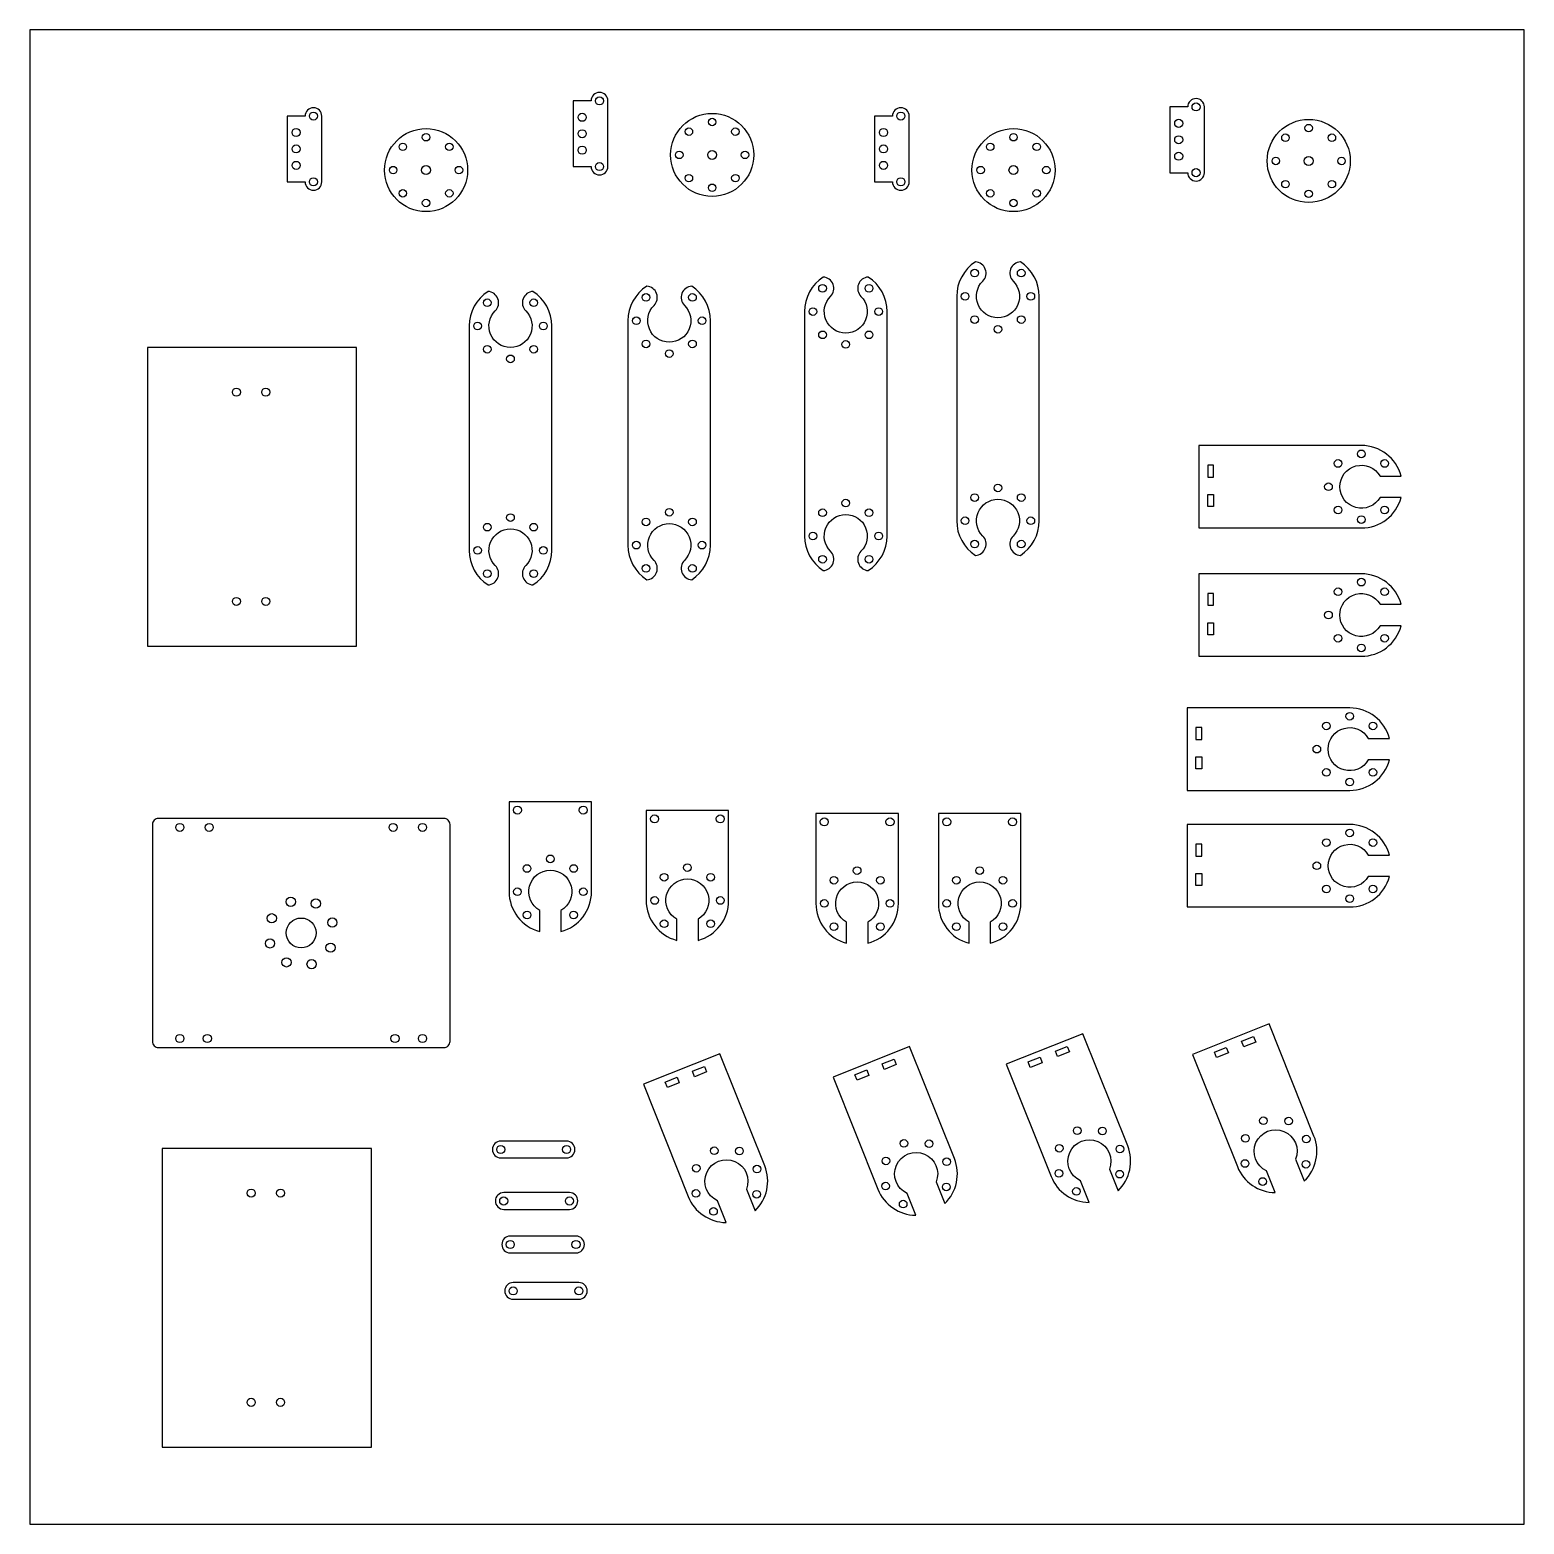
# Model space of a CAD drawing. Header units: millimetres. Extents: x 0 to 500, y 0 to 500.
import ezdxf

# ---------------------------------------------------------------- set-up
doc = ezdxf.new("R2010")
doc.units = ezdxf.units.MM
for name, color, linetype in [('big', 3, 'Continuous'), ('out', 5, 'Continuous'), ('small', 1, 'Continuous')]:
    doc.layers.add(name, color=color, linetype=linetype)

msp = doc.modelspace()

# ---------------------------------------------------------------- linework, layer by layer
msp.add_lwpolyline([(0, 0), (500, 0), (500, 500), (0, 500)], close=True)
at = {"layer": 'big'}
msp.add_circle((90.78, 197.81), 5, dxfattribs=at)
at = {"layer": 'out'}
for points in [[(187.81, 454.25, 1), (193.41, 454.25), (193.41, 476.25, 1), (187.81, 476.25), (181.81, 476.25), (181.81, 454.25)], [(387.42, 452.22, 1), (393.02, 452.22), (393.02, 474.22, 1), (387.42, 474.22), (381.42, 474.22), (381.42, 452.22)], [(92.08, 449.16, 1), (97.68, 449.16), (97.68, 471.16, 1), (92.08, 471.16), (86.08, 471.16), (86.08, 449.16)], [(288.64, 449.16, 1), (294.24, 449.16), (294.24, 471.16, 1), (288.64, 471.16), (282.64, 471.16), (282.64, 449.16)], [(451.78, 350.72), (458.86, 350.72, 0.33892), (445.54, 360.93), (391.11, 360.93), (391.11, 333.33), (445.54, 333.33, 0.33892), (458.86, 343.53), (451.78, 343.53, -3.73536)], [(451.78, 307.8), (458.86, 307.8, 0.33892), (445.54, 318), (391.11, 318), (391.11, 290.4), (445.54, 290.4, 0.33892), (458.86, 300.6), (451.78, 300.6, -3.73536)], [(447.87, 262.92), (454.96, 262.92, 0.33892), (441.64, 273.12), (387.2, 273.12), (387.2, 245.52), (441.64, 245.52, 0.33892), (454.96, 255.72), (447.87, 255.72, -3.73536)], [(177.7, 205.34), (177.7, 198.27, 0.339885), (187.95, 211.61), (187.95, 241.67), (160.35, 241.67), (160.35, 211.61, 0.339885), (170.59, 198.27), (170.59, 205.34, -3.791326)], [(42.98, 236.13, 0.414214), (40.98, 234.13), (40.98, 161.5, 0.414214), (42.98, 159.5), (138.58, 159.5, 0.414214), (140.58, 161.5), (140.58, 234.13, 0.414214), (138.58, 236.13)], [(223.57, 202.42), (223.57, 195.34, 0.339885), (233.82, 208.68), (233.82, 238.75), (206.22, 238.75), (206.22, 208.68, 0.339885), (216.47, 195.34), (216.47, 202.42, -3.791326)], [(280.37, 201.42), (280.37, 194.35, 0.339885), (290.62, 207.69), (290.62, 237.75), (263.02, 237.75), (263.02, 207.69, 0.339885), (273.27, 194.35), (273.27, 201.42, -3.791326)], [(321.36, 201.42), (321.36, 194.35, 0.339885), (331.61, 207.69), (331.61, 237.75), (304.01, 237.75), (304.01, 207.69, 0.339885), (314.26, 194.35), (314.26, 201.42, -3.791326)], [(447.87, 223.89), (454.96, 223.89, 0.33892), (441.64, 234.1), (387.2, 234.1), (387.2, 206.5), (441.64, 206.5, 0.33892), (454.96, 216.7), (447.87, 216.7, -3.73536)], [(414.69, 167.42), (389.06, 157.19), (404.04, 119.64, 0.304556), (416.74, 110.95), (413.84, 118.21, -2.326366), (423.55, 122.09), (426.45, 114.82, 0.304556), (429.68, 129.87)], [(352.37, 164.11), (326.73, 153.88), (341.72, 116.33, 0.304556), (354.42, 107.64), (351.52, 114.91, -2.326366), (361.22, 118.78), (364.12, 111.52, 0.304556), (367.35, 126.56)], [(230.92, 157.4), (205.28, 147.17), (220.27, 109.62, 0.304556), (232.97, 100.93), (230.07, 108.2, -2.326366), (239.78, 112.07), (242.67, 104.81, 0.304556), (245.91, 119.85)], [(294.39, 159.84), (268.75, 149.61), (283.74, 112.06, 0.304556), (296.44, 103.37), (293.54, 110.64, -2.326366), (303.25, 114.51), (306.14, 107.25, 0.304556), (309.37, 122.29)], [(157.58, 122.56), (179.58, 122.56, 1), (179.58, 128.16), (157.58, 128.16, 1)], [(158.55, 105.33), (180.55, 105.33, 1), (180.55, 110.93), (158.55, 110.93, 1)], [(160.74, 90.76), (182.74, 90.76, 1), (182.74, 96.36), (160.74, 96.36, 1)], [(161.71, 75.23), (183.71, 75.23, 1), (183.71, 80.83), (161.71, 80.83, 1)]]:
    msp.add_lwpolyline(points, format="xyb", close=True, dxfattribs=at)
for points in [[(337.73, 410.83, 0.253822), (331.46, 422.4, 0.644083), (329.02, 415.92, -2.414214), (318.84, 415.92, 0.644083), (316.41, 422.4, 0.253822), (310.13, 410.83), (310.13, 335.73, 0.253822), (316.41, 324.16, 0.644083), (318.84, 330.64, -2.414214), (329.02, 330.64, 0.644083), (331.46, 324.16, 0.253822), (337.73, 335.73), (337.73, 410.83)], [(286.81, 405.74, 0.253822), (280.53, 417.31, 0.644083), (278.1, 410.83, -2.414214), (267.92, 410.83, 0.644083), (265.49, 417.31, 0.253822), (259.21, 405.74), (259.21, 330.64, 0.253822), (265.49, 319.07, 0.644083), (267.92, 325.55, -2.414214), (278.1, 325.55, 0.644083), (280.53, 319.07, 0.253822), (286.81, 330.64), (286.81, 405.74)], [(174.62, 400.92, 0.253822), (168.35, 412.49, 0.644083), (165.92, 406.01, -2.414214), (155.73, 406.01, 0.644083), (153.3, 412.49, 0.253822), (147.02, 400.92), (147.02, 325.82, 0.253822), (153.3, 314.25, 0.644083), (155.73, 320.73, -2.414214), (165.92, 320.73, 0.644083), (168.35, 314.25, 0.253822), (174.62, 325.82), (174.62, 400.92)], [(227.74, 402.68, 0.253822), (221.47, 414.25, 0.644083), (219.04, 407.78, -2.414214), (208.85, 407.78, 0.644083), (206.42, 414.25, 0.253822), (200.14, 402.68), (200.14, 327.58, 0.253822), (206.42, 316.01, 0.644083), (208.85, 322.49, -2.414214), (219.04, 322.49, 0.644083), (221.47, 316.01, 0.253822), (227.74, 327.58), (227.74, 402.68)]]:
    msp.add_lwpolyline(points, format="xyb", dxfattribs=at)
for points in [[(109.33, 293.75), (109.33, 393.75), (39.33, 393.75), (39.33, 293.75)], [(114.28, 25.74), (114.28, 125.74), (44.28, 125.74), (44.28, 25.74)]]:
    msp.add_lwpolyline(points, close=True, dxfattribs=at)
for centre in [(228.3, 458.17), (427.91, 456.14), (132.57, 453.08), (329.13, 453.08)]:
    msp.add_circle(centre, 13.9, dxfattribs=at)
at = {"layer": 'small', "ltscale": 0.159467}
for points in [[(394.11, 350.38), (394.11, 350.38), (396.11, 350.38), (396.11, 354.38), (394.11, 354.38), (394.11, 350.38)], [(394.11, 307.45), (394.11, 307.45), (396.11, 307.45), (396.11, 311.45), (394.11, 311.45), (394.11, 307.45)], [(390.2, 262.57), (390.2, 262.57), (392.2, 262.57), (392.2, 266.57), (390.2, 266.57), (390.2, 262.57)], [(390.2, 223.55), (390.2, 223.55), (392.2, 223.55), (392.2, 227.55), (390.2, 227.55), (390.2, 223.55)]]:
    msp.add_lwpolyline(points, dxfattribs=at)
at = {"layer": 'small'}
for points in [[(394.11, 340.54), (394.11, 344.54), (396.11, 344.54), (396.11, 340.54)], [(394.11, 297.62), (394.11, 301.62), (396.11, 301.62), (396.11, 297.62)], [(390.2, 252.74), (390.2, 256.74), (392.2, 256.74), (392.2, 252.74)], [(390.2, 213.71), (390.2, 217.71), (392.2, 217.71), (392.2, 213.71)], [(406.21, 159.73), (405.47, 161.59), (405.75, 161.7), (409.46, 163.18), (410.21, 161.32), (406.49, 159.84)], [(285.91, 152.15), (285.17, 154.01), (285.45, 154.12), (289.16, 155.6), (289.9, 153.75), (286.19, 152.26)], [(334.76, 152.78), (334.02, 154.64), (334.3, 154.75), (338.01, 156.23), (338.76, 154.38), (335.04, 152.89)], [(343.89, 156.42), (343.15, 158.28), (343.42, 158.39), (347.14, 159.87), (347.88, 158.02), (344.17, 156.53)], [(397.09, 156.09), (396.35, 157.95), (396.62, 158.06), (400.34, 159.54), (401.08, 157.68), (397.37, 156.2)], [(222.44, 149.71), (221.7, 151.57), (221.98, 151.68), (225.69, 153.16), (226.43, 151.31), (222.72, 149.82)], [(276.79, 148.51), (276.04, 150.37), (276.32, 150.48), (280.04, 151.96), (280.78, 150.11), (277.06, 148.62)], [(213.32, 146.07), (212.57, 147.93), (212.85, 148.04), (216.57, 149.52), (217.31, 147.67), (213.59, 146.18)]]:
    msp.add_lwpolyline(points, close=True, dxfattribs=at)
for centre, radius in [((190.61, 476.25), 1.35), ((390.22, 474.22), 1.35), ((94.88, 471.16), 1.35), ((184.81, 470.75), 1.35), ((228.3, 469.17), 1.25), ((291.44, 471.16), 1.35), ((384.42, 468.72), 1.35), ((89.08, 465.66), 1.35), ((132.57, 464.08), 1.25), ((184.81, 465.25), 1.35), ((220.52, 465.95), 1.25), ((236.08, 465.95), 1.25), ((285.64, 465.66), 1.35), ((329.13, 464.08), 1.25), ((420.13, 463.92), 1.25), ((427.91, 467.14), 1.25), ((435.69, 463.92), 1.25), ((89.08, 460.16), 1.35), ((124.79, 460.86), 1.25), ((140.35, 460.86), 1.25), ((184.81, 459.75), 1.35), ((285.64, 460.16), 1.35), ((321.35, 460.86), 1.25), ((336.9, 460.86), 1.25), ((384.42, 463.22), 1.35), ((89.08, 454.66), 1.35), ((190.61, 454.25), 1.35), ((217.3, 458.17), 1.25), ((228.3, 458.17), 1.5), ((239.3, 458.17), 1.25), ((285.64, 454.66), 1.35), ((384.42, 457.72), 1.35), ((416.91, 456.14), 1.25), ((427.91, 456.14), 1.5), ((438.91, 456.14), 1.25), ((94.88, 449.16), 1.35), ((121.57, 453.08), 1.25), ((132.57, 453.08), 1.5), ((143.57, 453.08), 1.25), ((220.52, 450.4), 1.25), ((236.08, 450.4), 1.25), ((291.44, 449.16), 1.35), ((318.13, 453.08), 1.25), ((329.13, 453.08), 1.5), ((340.13, 453.08), 1.25), ((390.22, 452.22), 1.35), ((124.79, 445.31), 1.25), ((140.35, 445.31), 1.25), ((228.3, 447.17), 1.25), ((321.35, 445.31), 1.25), ((336.9, 445.31), 1.25), ((420.13, 448.36), 1.25), ((427.91, 445.14), 1.25), ((435.69, 448.36), 1.25), ((132.57, 442.08), 1.25), ((329.13, 442.08), 1.25), ((316.15, 418.61), 1.28), ((331.71, 418.61), 1.28), ((206.17, 410.46), 1.28), ((221.72, 410.46), 1.28), ((265.23, 413.52), 1.28), ((280.79, 413.52), 1.28), ((312.93, 410.83), 1.28), ((334.93, 410.83), 1.28), ((153.05, 408.7), 1.28), ((168.6, 408.7), 1.28), ((262.01, 405.74), 1.28), ((284.01, 405.74), 1.28), ((149.82, 400.92), 1.28), ((171.82, 400.92), 1.28), ((202.94, 402.68), 1.28), ((224.94, 402.68), 1.28), ((316.15, 403.05), 1.28), ((323.93, 399.83), 1.28), ((331.71, 403.05), 1.28), ((206.17, 394.91), 1.28), ((221.72, 394.91), 1.28), ((265.23, 397.96), 1.28), ((273.01, 394.74), 1.28), ((280.79, 397.96), 1.28), ((153.05, 393.14), 1.28), ((160.82, 389.92), 1.28), ((168.6, 393.14), 1.28), ((213.94, 391.68), 1.28), ((69.11, 378.77), 1.35), ((78.93, 378.77), 1.35), ((437.76, 354.91), 1.28), ((445.54, 358.13), 1.28), ((453.32, 354.91), 1.28), ((323.93, 346.73), 1.28), ((434.54, 347.13), 1.28), ((273.01, 341.64), 1.28), ((316.15, 343.51), 1.28), ((331.71, 343.51), 1.28), ((437.76, 339.35), 1.28), ((453.32, 339.35), 1.28), ((160.82, 336.82), 1.28), ((206.17, 335.36), 1.28), ((213.94, 338.58), 1.28), ((221.72, 335.36), 1.28), ((265.23, 338.42), 1.28), ((280.79, 338.42), 1.28), ((312.93, 335.73), 1.28), ((334.93, 335.73), 1.28), ((445.54, 336.13), 1.28), ((153.05, 333.6), 1.28), ((168.6, 333.6), 1.28), ((262.01, 330.64), 1.28), ((284.01, 330.64), 1.28), ((149.82, 325.82), 1.28), ((171.82, 325.82), 1.28), ((202.94, 327.58), 1.28), ((224.94, 327.58), 1.28), ((316.15, 327.95), 1.28), ((331.71, 327.95), 1.28), ((206.17, 319.81), 1.28), ((221.72, 319.81), 1.28), ((265.23, 322.86), 1.28), ((280.79, 322.86), 1.28), ((153.05, 318.04), 1.28), ((168.6, 318.04), 1.28), ((445.54, 315.2), 1.28), ((69.11, 308.75), 1.35), ((78.93, 308.75), 1.35), ((437.76, 311.98), 1.28), ((453.32, 311.98), 1.28), ((434.54, 304.2), 1.28), ((437.76, 296.42), 1.28), ((453.32, 296.42), 1.28), ((445.54, 293.2), 1.28), ((441.64, 270.32), 1.28), ((433.86, 267.1), 1.28), ((449.41, 267.1), 1.28), ((430.64, 259.32), 1.28), ((433.86, 251.54), 1.28), ((449.41, 251.54), 1.28), ((441.64, 248.32), 1.28), ((163.15, 238.91), 1.35), ((185.15, 238.91), 1.35), ((209.02, 235.98), 1.35), ((231.02, 235.98), 1.35), ((265.82, 234.99), 1.35), ((287.82, 234.99), 1.35), ((306.81, 234.99), 1.35), ((328.81, 234.99), 1.35), ((50.18, 233.13), 1.35), ((60, 233.13), 1.35), ((121.55, 233.13), 1.35), ((131.38, 233.13), 1.35), ((441.64, 231.3), 1.28), ((433.86, 228.07), 1.28), ((449.41, 228.07), 1.28), ((166.37, 219.38), 1.28), ((174.15, 222.61), 1.28), ((181.92, 219.38), 1.28), ((220.02, 219.68), 1.28), ((430.64, 220.3), 1.28), ((212.24, 216.46), 1.28), ((227.8, 216.46), 1.28), ((269.04, 215.47), 1.28), ((276.82, 218.69), 1.28), ((284.6, 215.47), 1.28), ((310.04, 215.47), 1.28), ((317.81, 218.69), 1.28), ((325.59, 215.47), 1.28), ((163.15, 211.61), 1.28), ((185.15, 211.61), 1.28), ((433.86, 212.52), 1.28), ((441.64, 209.3), 1.28), ((449.41, 212.52), 1.28), ((87.29, 208.24), 1.55), ((95.68, 207.65), 1.55), ((166.37, 203.83), 1.28), ((181.92, 203.83), 1.28), ((209.02, 208.68), 1.28), ((231.02, 208.68), 1.28), ((265.82, 207.69), 1.28), ((287.82, 207.69), 1.28), ((306.81, 207.69), 1.28), ((328.81, 207.69), 1.28), ((80.93, 202.72), 1.55), ((101.21, 201.3), 1.55), ((212.24, 200.9), 1.28), ((227.8, 200.9), 1.28), ((269.04, 199.91), 1.28), ((284.6, 199.91), 1.28), ((310.04, 199.91), 1.28), ((325.59, 199.91), 1.28), ((80.35, 194.32), 1.55), ((100.62, 192.9), 1.55), ((85.87, 187.97), 1.55), ((94.27, 187.38), 1.55), ((50.18, 162.5), 1.35), ((59.38, 162.5), 1.35), ((122.18, 162.5), 1.35), ((131.38, 162.5), 1.35), ((412.78, 134.97), 1.28), ((421.2, 134.86), 1.28), ((350.46, 131.66), 1.28), ((358.88, 131.55), 1.28), ((406.75, 129.09), 1.28), ((427.08, 128.83), 1.28), ((157.58, 125.36), 1.35), ((179.58, 125.36), 1.35), ((229.01, 124.95), 1.28), ((237.43, 124.84), 1.28), ((292.48, 127.39), 1.28), ((300.9, 127.28), 1.28), ((344.43, 125.79), 1.28), ((364.75, 125.52), 1.28), ((222.98, 119.08), 1.28), ((243.3, 118.81), 1.28), ((286.45, 121.52), 1.28), ((306.77, 121.25), 1.28), ((406.64, 120.67), 1.28), ((426.97, 120.41), 1.28), ((344.32, 117.37), 1.28), ((364.64, 117.1), 1.28), ((412.52, 114.64), 1.28), ((74.05, 110.76), 1.35), ((83.88, 110.76), 1.35), ((222.87, 110.66), 1.28), ((243.19, 110.39), 1.28), ((286.34, 113.1), 1.28), ((306.66, 112.83), 1.28), ((350.19, 111.34), 1.28), ((158.55, 108.13), 1.35), ((180.55, 108.13), 1.35), ((228.75, 104.63), 1.28), ((292.22, 107.07), 1.28), ((160.74, 93.56), 1.35), ((182.74, 93.56), 1.35), ((161.71, 78.03), 1.35), ((183.71, 78.03), 1.35), ((74.05, 40.74), 1.35), ((83.88, 40.74), 1.35)]:
    msp.add_circle(centre, radius, dxfattribs=at)

doc.saveas('drawing.dxf')
